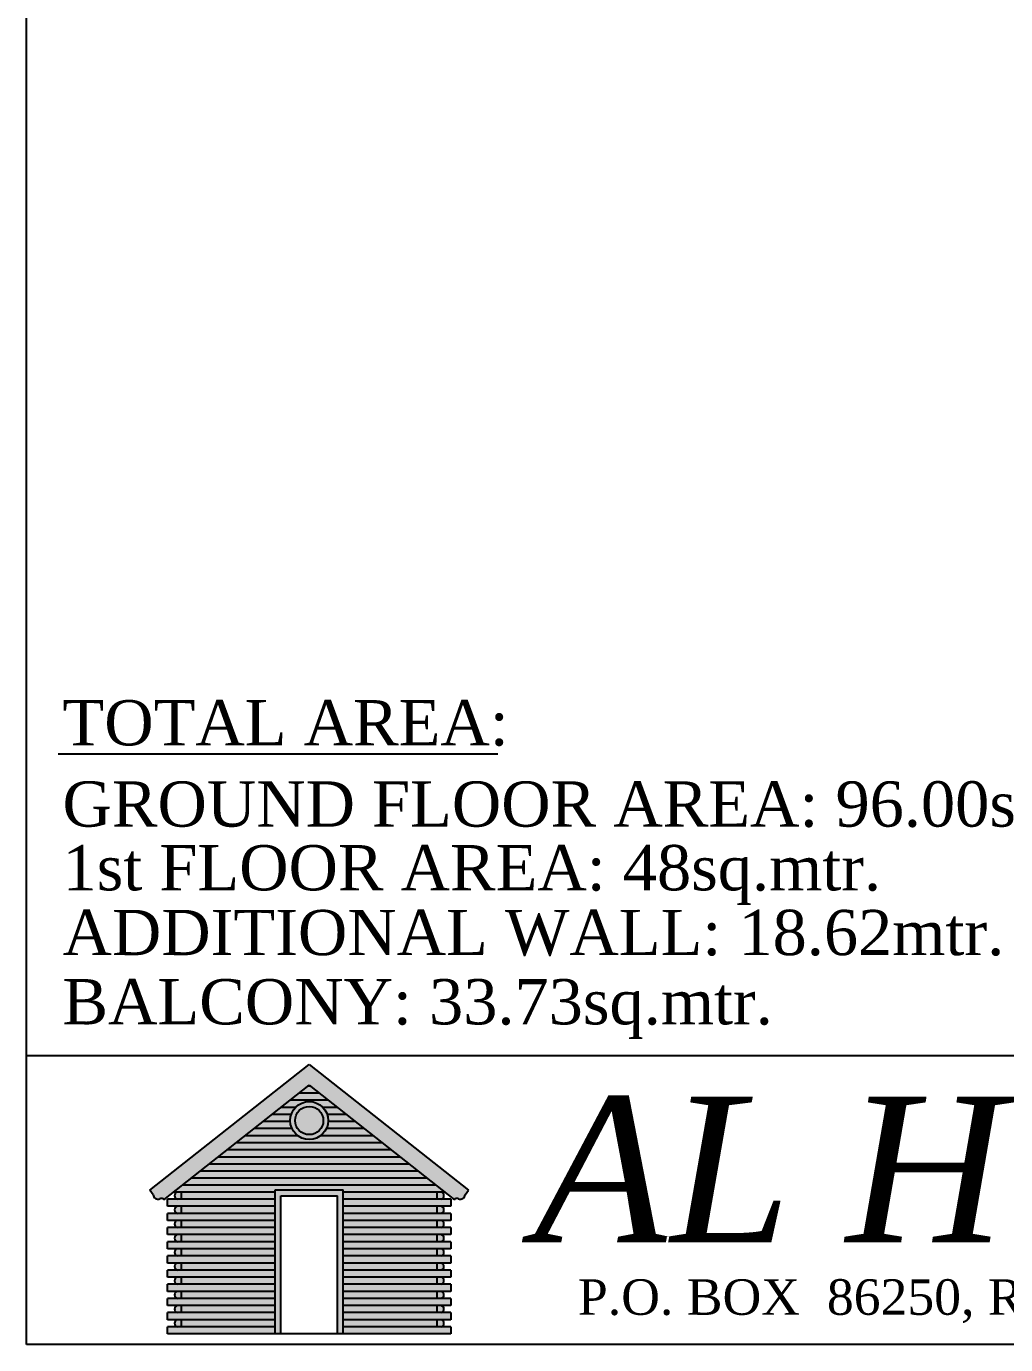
# Model space of a CAD drawing. Header units: inches. Extents: x 86794 to 87086, y 41803 to 41823.
# Drawn here: x 86822.99 to 86829.69, y 41803.46 to 41812.48 of the extents above; entities that cross this region are included whole.
import ezdxf

# ---------------------------------------------------------------- set-up
doc = ezdxf.new("R2010")
doc.units = ezdxf.units.IN
doc.header["$MEASUREMENT"] = 0
doc.styles.get("Standard").update_dxf_attribs({"font": 'times.ttf'})

msp = doc.modelspace()

# ---------------------------------------------------------------- hatches: boundary and pattern name
h = msp.add_hatch(color=29)
h.paths.add_polyline_path([(86824.0526, 41803.6302), (86824.0235, 41803.6302, 0.8), (86824.0235, 41803.5817), (86824.0526, 41803.5817)])
h.paths.add_polyline_path([(86824.0526, 41803.7272), (86824.0235, 41803.7272, 0.8), (86824.0235, 41803.6787), (86824.0526, 41803.6787)])
h.paths.add_polyline_path([(86824.0526, 41803.8241), (86824.0235, 41803.8241, 0.8), (86824.0235, 41803.7756), (86824.0526, 41803.7756)])
h.paths.add_polyline_path([(86824.0526, 41803.9211), (86824.0235, 41803.9211, 0.8), (86824.0235, 41803.8726), (86824.0526, 41803.8726)])
h.paths.add_polyline_path([(86824.0526, 41804.0181), (86824.0235, 41804.0181, 0.8), (86824.0235, 41803.9696), (86824.0526, 41803.9696)])
h.paths.add_polyline_path([(86824.0526, 41804.1151), (86824.0235, 41804.1151, 0.8), (86824.0235, 41804.0666), (86824.0526, 41804.0666)])
h.paths.add_polyline_path([(86824.0526, 41804.212), (86824.0235, 41804.212, 0.8), (86824.0235, 41804.1636), (86824.0526, 41804.1636)])
h.paths.add_polyline_path([(86824.0526, 41804.309), (86824.0235, 41804.309, 0.8), (86824.0235, 41804.2605), (86824.0526, 41804.2605)])
h.paths.add_polyline_path([(86824.0526, 41804.406), (86824.0235, 41804.406, 0.8), (86824.0235, 41804.3575), (86824.0526, 41804.3575)])
h.paths.add_polyline_path([(86824.0526, 41804.503), (86824.0235, 41804.503, 0.8), (86824.0235, 41804.4545), (86824.0526, 41804.4545)], flags=17)
h.paths.add_polyline_path([(86825.8273, 41803.6302), (86825.7982, 41803.6302), (86825.7982, 41803.5817), (86825.8273, 41803.5817, 0.8)])
h.paths.add_polyline_path([(86825.8273, 41803.7272), (86825.7982, 41803.7272), (86825.7982, 41803.6787), (86825.8273, 41803.6787, 0.8)])
h.paths.add_polyline_path([(86825.8273, 41803.8241), (86825.7982, 41803.8241), (86825.7982, 41803.7756), (86825.8273, 41803.7756, 0.8)])
h.paths.add_polyline_path([(86825.8273, 41803.9211), (86825.7982, 41803.9211), (86825.7982, 41803.8726), (86825.8273, 41803.8726, 0.8)])
h.paths.add_polyline_path([(86825.8273, 41804.0181), (86825.7982, 41804.0181), (86825.7982, 41803.9696), (86825.8273, 41803.9696, 0.8)])
h.paths.add_polyline_path([(86825.8273, 41804.1151), (86825.7982, 41804.1151), (86825.7982, 41804.0666), (86825.8273, 41804.0666, 0.8)])
h.paths.add_polyline_path([(86825.8273, 41804.212), (86825.7982, 41804.212), (86825.7982, 41804.1636), (86825.8273, 41804.1636, 0.8)])
h.paths.add_polyline_path([(86825.8273, 41804.309), (86825.7982, 41804.309), (86825.7982, 41804.2605), (86825.8273, 41804.2605, 0.8)])
h.paths.add_polyline_path([(86825.8273, 41804.406), (86825.7982, 41804.406), (86825.7982, 41804.3575), (86825.8273, 41804.3575, 0.8)])
h.paths.add_polyline_path([(86825.8273, 41804.503), (86825.7982, 41804.503), (86825.7982, 41804.4545), (86825.8273, 41804.4545, 0.8)], flags=17)
h.paths.add_polyline_path([(86825.1582, 41804.5175), (86824.6927, 41804.5175), (86824.6927, 41803.5332), (86824.7315, 41803.5332), (86824.7315, 41804.4787), (86825.1194, 41804.4787), (86825.1194, 41803.5332), (86825.1582, 41803.5332)])
h.paths.add_polyline_path([(86825.0556, 41804.9925, 1), (86824.7953, 41804.9925, 1)], flags=17)
h.paths.add_polyline_path([(86824.8289, 41804.9925, -1), (86825.022, 41804.9925, -1)], flags=16)
h.paths.add_polyline_path([(86824.9254, 41805.3767), (86823.8346, 41804.5156), (86823.8587, 41804.4851, 0.515525), (86823.9036, 41804.4577, -0.382112), (86823.9319, 41804.4502), (86824.9254, 41805.2346), (86825.919, 41804.4502, -0.382112), (86825.9472, 41804.4577, 0.515525), (86825.9922, 41804.4851), (86826.0162, 41804.5156)])
for color, points in [(39, [(86824.9309, 41805.2303), (86824.92, 41805.2303), (86824.8585, 41805.1818), (86824.9923, 41805.1818)]), (31, [(86824.9923, 41805.1818), (86824.8585, 41805.1818), (86824.7971, 41805.1333), (86825.0537, 41805.1333)]), (39, [(86825.0171, 41805.0848), (86825.1151, 41805.0848), (86825.0537, 41805.1333), (86824.7971, 41805.1333), (86824.7357, 41805.0848), (86824.8338, 41805.0848, -0.411961)]), (31, [(86824.8441, 41804.8909), (86824.49, 41804.8909), (86824.4286, 41804.8424), (86825.4222, 41804.8424), (86825.3608, 41804.8909), (86825.0068, 41804.8909, -0.35103)]), (31, [(86825.4837, 41804.7939), (86824.3672, 41804.7939), (86824.3058, 41804.7454), (86825.5451, 41804.7454)]), (39, [(86825.4222, 41804.8424), (86824.4286, 41804.8424), (86824.3672, 41804.7939), (86825.4837, 41804.7939)]), (31, [(86825.6065, 41804.6969), (86824.2444, 41804.6969), (86824.1829, 41804.6484), (86825.6679, 41804.6484)]), (39, [(86825.5451, 41804.7454), (86824.3058, 41804.7454), (86824.2444, 41804.6969), (86825.6065, 41804.6969)]), (31, [(86825.7293, 41804.6), (86824.1215, 41804.6), (86824.0601, 41804.5515), (86825.7908, 41804.5515)]), (39, [(86825.6679, 41804.6484), (86824.1829, 41804.6484), (86824.1215, 41804.6), (86825.7293, 41804.6)]), (39, [(86825.7908, 41804.5515), (86824.0601, 41804.5515), (86823.9987, 41804.503), (86824.6927, 41804.503), (86824.6927, 41804.5175), (86825.1582, 41804.5175), (86825.1582, 41804.503), (86825.8522, 41804.503)])]:
    msp.add_hatch(color=color).paths.add_polyline_path(points)
h = msp.add_hatch(color=31)
h.paths.add_polyline_path([(86824.8029, 41805.0364, -0.111783), (86824.8338, 41805.0848), (86824.7357, 41805.0848), (86824.6743, 41805.0364)])
h.paths.add_polyline_path([(86825.0171, 41805.0848, -0.111783), (86825.0479, 41805.0364), (86825.1766, 41805.0364), (86825.1151, 41805.0848)])
h = msp.add_hatch(color=256)
h.set_gradient(color1=(127, 255, 255), one_color=1, tint=1, name='SPHERICAL')
h.paths.add_polyline_path([(86825.022, 41804.9925, 1), (86824.8289, 41804.9925, 1)])
h = msp.add_hatch(color=31)
h.paths.add_polyline_path([(86824.8066, 41804.9394, -0.096512), (86824.7954, 41804.9879), (86824.6129, 41804.9879), (86824.5515, 41804.9394)])
h.paths.add_polyline_path([(86825.0555, 41804.9879, -0.096512), (86825.0442, 41804.9394), (86825.2994, 41804.9394), (86825.238, 41804.9879)])
h = msp.add_hatch(color=39)
h.paths.add_polyline_path([(86824.8029, 41805.0364), (86824.6743, 41805.0364), (86824.6129, 41804.9879), (86824.7954, 41804.9879, -0.008848), (86824.7953, 41804.9925, -0.086203)])
h.paths.add_polyline_path([(86825.1766, 41805.0364), (86825.0479, 41805.0364, -0.086203), (86825.0556, 41804.9925, -0.008848), (86825.0555, 41804.9879), (86825.238, 41804.9879)])
h = msp.add_hatch(color=39)
h.paths.add_polyline_path([(86824.8066, 41804.9394), (86824.5515, 41804.9394), (86824.49, 41804.8909), (86824.8441, 41804.8909, -0.119403)])
h.paths.add_polyline_path([(86825.2994, 41804.9394), (86825.0442, 41804.9394, -0.119403), (86825.0068, 41804.8909), (86825.3608, 41804.8909)])
h = msp.add_hatch(color=39)
h.paths.add_polyline_path([(86824.6927, 41804.4545), (86823.9557, 41804.4545), (86823.9557, 41804.406), (86824.6927, 41804.406)])
h.paths.add_polyline_path([(86825.8952, 41804.4545), (86825.1582, 41804.4545), (86825.1582, 41804.406), (86825.8952, 41804.406)])
h = msp.add_hatch(color=31)
h.paths.add_polyline_path([(86824.6927, 41804.503), (86824.0526, 41804.503), (86824.0526, 41804.4545), (86824.6927, 41804.4545)])
h.paths.add_polyline_path([(86825.7982, 41804.503), (86825.1582, 41804.503), (86825.1582, 41804.4545), (86825.7982, 41804.4545)])
h = msp.add_hatch(color=39)
h.paths.add_polyline_path([(86824.6927, 41804.309), (86824.6927, 41804.3575), (86823.9557, 41804.3575), (86823.9557, 41804.309)])
h.paths.add_polyline_path([(86825.8952, 41804.309), (86825.8952, 41804.3575), (86825.1582, 41804.3575), (86825.1582, 41804.309)])
h = msp.add_hatch(color=31)
h.paths.add_polyline_path([(86824.6927, 41804.406), (86824.0526, 41804.406), (86824.0526, 41804.3575), (86824.6927, 41804.3575)])
h.paths.add_polyline_path([(86825.7982, 41804.406), (86825.1582, 41804.406), (86825.1582, 41804.3575), (86825.7982, 41804.3575)])
h = msp.add_hatch(color=39)
h.paths.add_polyline_path([(86823.9557, 41804.2605), (86823.9557, 41804.212), (86824.6927, 41804.212), (86824.6927, 41804.2605)])
h.paths.add_polyline_path([(86825.8952, 41804.212), (86825.8952, 41804.2605), (86825.1582, 41804.2605), (86825.1582, 41804.212)])
h = msp.add_hatch(color=31)
h.paths.add_polyline_path([(86824.6927, 41804.309), (86824.0526, 41804.309), (86824.0526, 41804.2605), (86824.6927, 41804.2605)])
h.paths.add_polyline_path([(86825.7982, 41804.309), (86825.1582, 41804.309), (86825.1582, 41804.2605), (86825.7982, 41804.2605)])
h = msp.add_hatch(color=39)
h.paths.add_polyline_path([(86824.6927, 41804.1636), (86823.9557, 41804.1636), (86823.9557, 41804.1151), (86824.6927, 41804.1151)])
h.paths.add_polyline_path([(86825.8952, 41804.1636), (86825.1582, 41804.1636), (86825.1582, 41804.1151), (86825.8952, 41804.1151)])
h = msp.add_hatch(color=31)
h.paths.add_polyline_path([(86824.6927, 41804.212), (86824.0526, 41804.212), (86824.0526, 41804.1636), (86824.6927, 41804.1636)])
h.paths.add_polyline_path([(86825.7982, 41804.212), (86825.1582, 41804.212), (86825.1582, 41804.1636), (86825.7982, 41804.1636)])
h = msp.add_hatch(color=39)
h.paths.add_polyline_path([(86824.6927, 41804.0181), (86824.6927, 41804.0666), (86823.9557, 41804.0666), (86823.9557, 41804.0181)])
h.paths.add_polyline_path([(86825.8952, 41804.0181), (86825.8952, 41804.0666), (86825.1582, 41804.0666), (86825.1582, 41804.0181)])
h = msp.add_hatch(color=31)
h.paths.add_polyline_path([(86824.6927, 41804.1151), (86824.0526, 41804.1151), (86824.0526, 41804.0666), (86824.6927, 41804.0666)])
h.paths.add_polyline_path([(86825.7982, 41804.1151), (86825.1582, 41804.1151), (86825.1582, 41804.0666), (86825.7982, 41804.0666)])
h = msp.add_hatch(color=39)
h.paths.add_polyline_path([(86824.6927, 41803.9696), (86823.9557, 41803.9696), (86823.9557, 41803.9211), (86824.6927, 41803.9211)])
h.paths.add_polyline_path([(86825.8952, 41803.9696), (86825.1582, 41803.9696), (86825.1582, 41803.9211), (86825.8952, 41803.9211)])
h = msp.add_hatch(color=31)
h.paths.add_polyline_path([(86824.6927, 41804.0181), (86824.0526, 41804.0181), (86824.0526, 41803.9696), (86824.6927, 41803.9696)])
h.paths.add_polyline_path([(86825.7982, 41804.0181), (86825.1582, 41804.0181), (86825.1582, 41803.9696), (86825.7982, 41803.9696)])
h = msp.add_hatch(color=31)
h.paths.add_polyline_path([(86824.6927, 41803.9211), (86824.0526, 41803.9211), (86824.0526, 41803.8726), (86824.6927, 41803.8726)])
h.paths.add_polyline_path([(86825.7982, 41803.9211), (86825.1582, 41803.9211), (86825.1582, 41803.8726), (86825.7982, 41803.8726)])
h = msp.add_hatch(color=39)
h.paths.add_polyline_path([(86824.6927, 41803.8241), (86824.6927, 41803.8726), (86823.9557, 41803.8726), (86823.9557, 41803.8241)])
h.paths.add_polyline_path([(86825.8952, 41803.8241), (86825.8952, 41803.8726), (86825.1582, 41803.8726), (86825.1582, 41803.8241)])
h = msp.add_hatch(color=31)
h.paths.add_polyline_path([(86824.6927, 41803.8241), (86824.0526, 41803.8241), (86824.0526, 41803.7756), (86824.6927, 41803.7756)])
h.paths.add_polyline_path([(86825.7982, 41803.8241), (86825.1582, 41803.8241), (86825.1582, 41803.7756), (86825.7982, 41803.7756)])
h = msp.add_hatch(color=39)
h.paths.add_polyline_path([(86824.6927, 41803.7756), (86823.9557, 41803.7756), (86823.9557, 41803.7272), (86824.6927, 41803.7272)])
h.paths.add_polyline_path([(86825.8952, 41803.7756), (86825.1582, 41803.7756), (86825.1582, 41803.7272), (86825.8952, 41803.7272)])
h = msp.add_hatch(color=31)
h.paths.add_polyline_path([(86824.0526, 41803.7272), (86824.0526, 41803.6787), (86824.6927, 41803.6787), (86824.6927, 41803.7272)])
h.paths.add_polyline_path([(86825.7982, 41803.6787), (86825.7982, 41803.7272), (86825.1582, 41803.7272), (86825.1582, 41803.6787)])
h = msp.add_hatch(color=39)
h.paths.add_polyline_path([(86823.9557, 41803.6787), (86823.9557, 41803.6302), (86824.6927, 41803.6302), (86824.6927, 41803.6787)])
h.paths.add_polyline_path([(86825.8952, 41803.6302), (86825.8952, 41803.6787), (86825.1582, 41803.6787), (86825.1582, 41803.6302)])
h = msp.add_hatch(color=31)
h.paths.add_polyline_path([(86824.6927, 41803.5817), (86824.6927, 41803.6302), (86824.0526, 41803.6302), (86824.0526, 41803.5817)])
h.paths.add_polyline_path([(86825.1582, 41803.6302), (86825.1582, 41803.5817), (86825.7982, 41803.5817), (86825.7982, 41803.6302)])
h = msp.add_hatch(color=39)
h.paths.add_polyline_path([(86824.6927, 41803.5817), (86823.9557, 41803.5817), (86823.9557, 41803.5332), (86824.6927, 41803.5332)])
h.paths.add_polyline_path([(86825.8952, 41803.5817), (86825.1582, 41803.5817), (86825.1582, 41803.5332), (86825.8952, 41803.5332)])

# ---------------------------------------------------------------- linework, layer by layer
for p, q in [((86822.9907, 41803.4599), (86822.9907, 41822.1404)), ((86850.328, 41805.4342), (86822.9907, 41805.4342)), ((86850.328, 41803.4599), (86822.9907, 41803.4599))]:
    msp.add_line(p, q)
at = {"color": 1}
msp.add_line((86823.2081, 41807.5013), (86826.2155, 41807.5013), dxfattribs=at)
at = {"color": 39}
for p, q in [((86823.8346, 41804.5156), (86824.9254, 41805.3767)), ((86824.9254, 41805.3767), (86826.0162, 41804.5156)), ((86823.9319, 41804.4502), (86824.9254, 41805.2346)), ((86824.92, 41805.2303), (86824.9309, 41805.2303)), ((86824.9254, 41805.2346), (86825.919, 41804.4502)), ((86824.8585, 41805.1818), (86824.9923, 41805.1818)), ((86824.7357, 41805.0848), (86824.8338, 41805.0848)), ((86824.7971, 41805.1333), (86825.0537, 41805.1333)), ((86825.0171, 41805.0848), (86825.1151, 41805.0848)), ((86824.6129, 41804.9879), (86824.7954, 41804.9879)), ((86824.6743, 41805.0364), (86824.8029, 41805.0364)), ((86825.0479, 41805.0364), (86825.1766, 41805.0364)), ((86825.0555, 41804.9879), (86825.238, 41804.9879)), ((86824.49, 41804.8909), (86824.8441, 41804.8909)), ((86824.5515, 41804.9394), (86824.8066, 41804.9394)), ((86825.0068, 41804.8909), (86825.3608, 41804.8909)), ((86825.0442, 41804.9394), (86825.2994, 41804.9394)), ((86824.3672, 41804.7939), (86825.4837, 41804.7939)), ((86824.4286, 41804.8424), (86825.4222, 41804.8424)), ((86824.2444, 41804.6969), (86825.6065, 41804.6969)), ((86824.3058, 41804.7454), (86825.5451, 41804.7454)), ((86824.1215, 41804.6), (86825.7293, 41804.6)), ((86824.1829, 41804.6484), (86825.6679, 41804.6484)), ((86823.8587, 41804.4851), (86823.8346, 41804.5156)), ((86825.7908, 41804.5515), (86824.0601, 41804.5515)), ((86824.6927, 41803.5332), (86824.6927, 41804.5175)), ((86824.6927, 41804.5175), (86825.1582, 41804.5175)), ((86825.1582, 41803.5332), (86825.1582, 41804.5175)), ((86825.9922, 41804.4851), (86826.0162, 41804.5156)), ((86824.6927, 41804.4545), (86823.9557, 41804.4545)), ((86823.9557, 41804.406), (86823.9557, 41804.4545)), ((86824.6927, 41804.503), (86823.9987, 41804.503)), ((86824.0526, 41804.4545), (86824.0526, 41804.503)), ((86824.7315, 41803.5332), (86824.7315, 41804.4787)), ((86824.7315, 41804.4787), (86825.1194, 41804.4787)), ((86825.1194, 41803.5332), (86825.1194, 41804.4787)), ((86825.8522, 41804.503), (86825.1582, 41804.503)), ((86825.8952, 41804.4545), (86825.1582, 41804.4545)), ((86825.7982, 41804.503), (86825.7982, 41804.4545)), ((86825.8952, 41804.4545), (86825.8952, 41804.406)), ((86824.6927, 41804.406), (86823.9557, 41804.406)), ((86824.6927, 41804.3575), (86823.9557, 41804.3575)), ((86823.9557, 41804.309), (86823.9557, 41804.3575)), ((86824.0526, 41804.3575), (86824.0526, 41804.406)), ((86825.8952, 41804.406), (86825.1582, 41804.406)), ((86825.8952, 41804.3575), (86825.1582, 41804.3575)), ((86825.7982, 41804.406), (86825.7982, 41804.3575)), ((86825.8952, 41804.3575), (86825.8952, 41804.309)), ((86824.6927, 41804.309), (86823.9557, 41804.309)), ((86824.6927, 41804.2605), (86823.9557, 41804.2605)), ((86823.9557, 41804.212), (86823.9557, 41804.2605)), ((86824.0526, 41804.2605), (86824.0526, 41804.309)), ((86825.8952, 41804.309), (86825.1582, 41804.309)), ((86825.8952, 41804.2605), (86825.1582, 41804.2605)), ((86825.7982, 41804.309), (86825.7982, 41804.2605)), ((86825.8952, 41804.2605), (86825.8952, 41804.212)), ((86824.6927, 41804.212), (86823.9557, 41804.212)), ((86824.6927, 41804.1636), (86823.9557, 41804.1636)), ((86823.9557, 41804.1151), (86823.9557, 41804.1636)), ((86824.0526, 41804.1636), (86824.0526, 41804.212)), ((86825.8952, 41804.212), (86825.1582, 41804.212)), ((86825.8952, 41804.1636), (86825.1582, 41804.1636)), ((86825.7982, 41804.212), (86825.7982, 41804.1636)), ((86825.8952, 41804.1636), (86825.8952, 41804.1151)), ((86824.6927, 41804.1151), (86823.9557, 41804.1151)), ((86824.6927, 41804.0666), (86823.9557, 41804.0666)), ((86823.9557, 41804.0181), (86823.9557, 41804.0666)), ((86824.0526, 41804.0666), (86824.0526, 41804.1151)), ((86825.8952, 41804.1151), (86825.1582, 41804.1151)), ((86825.8952, 41804.0666), (86825.1582, 41804.0666)), ((86825.7982, 41804.1151), (86825.7982, 41804.0666)), ((86825.8952, 41804.0666), (86825.8952, 41804.0181)), ((86824.6927, 41804.0181), (86823.9557, 41804.0181)), ((86824.6927, 41803.9696), (86823.9557, 41803.9696)), ((86823.9557, 41803.9211), (86823.9557, 41803.9696)), ((86824.0526, 41803.9696), (86824.0526, 41804.0181)), ((86825.8952, 41804.0181), (86825.1582, 41804.0181)), ((86825.8952, 41803.9696), (86825.1582, 41803.9696)), ((86825.7982, 41804.0181), (86825.7982, 41803.9696)), ((86825.8952, 41803.9696), (86825.8952, 41803.9211)), ((86824.6927, 41803.9211), (86823.9557, 41803.9211)), ((86824.0526, 41803.8726), (86824.0526, 41803.9211)), ((86825.8952, 41803.9211), (86825.1582, 41803.9211)), ((86825.7982, 41803.9211), (86825.7982, 41803.8726)), ((86824.6927, 41803.8726), (86823.9557, 41803.8726)), ((86823.9557, 41803.8241), (86823.9557, 41803.8726)), ((86824.6927, 41803.8241), (86823.9557, 41803.8241)), ((86824.0526, 41803.7756), (86824.0526, 41803.8241)), ((86825.8952, 41803.8726), (86825.1582, 41803.8726)), ((86825.8952, 41803.8241), (86825.1582, 41803.8241)), ((86825.7982, 41803.8241), (86825.7982, 41803.7756)), ((86825.8952, 41803.8726), (86825.8952, 41803.8241)), ((86824.6927, 41803.7756), (86823.9557, 41803.7756)), ((86823.9557, 41803.7272), (86823.9557, 41803.7756)), ((86824.6927, 41803.7272), (86823.9557, 41803.7272)), ((86824.0526, 41803.6787), (86824.0526, 41803.7272)), ((86825.8952, 41803.7756), (86825.1582, 41803.7756)), ((86825.8952, 41803.7272), (86825.1582, 41803.7272)), ((86825.7982, 41803.7272), (86825.7982, 41803.6787)), ((86825.8952, 41803.7756), (86825.8952, 41803.7272)), ((86824.6927, 41803.6787), (86823.9557, 41803.6787)), ((86823.9557, 41803.6302), (86823.9557, 41803.6787)), ((86824.6927, 41803.6302), (86823.9557, 41803.6302)), ((86824.0526, 41803.5817), (86824.0526, 41803.6302)), ((86825.8952, 41803.6787), (86825.1582, 41803.6787)), ((86825.8952, 41803.6302), (86825.1582, 41803.6302)), ((86825.7982, 41803.6302), (86825.7982, 41803.5817)), ((86825.8952, 41803.6787), (86825.8952, 41803.6302)), ((86824.6927, 41803.5817), (86823.9557, 41803.5817)), ((86823.9557, 41803.5332), (86823.9557, 41803.5817)), ((86825.8952, 41803.5332), (86823.9557, 41803.5332)), ((86825.8952, 41803.5817), (86825.1582, 41803.5817)), ((86825.8952, 41803.5817), (86825.8952, 41803.5332))]:
    msp.add_line(p, q, dxfattribs=at)
for radius in [0.1301, 0.0966]:
    msp.add_circle((86824.9254, 41804.9925), radius, dxfattribs=at)
for centre, radius, start, end in [((86823.8909, 41804.4874), 0.0323, 184.12879, 293.21772), ((86823.9136, 41804.4382), 0.0219, 33.30961, 116.95942), ((86824.029, 41804.4787), 0.0249, 102.68038, 257.31962), ((86825.8219, 41804.4787), 0.0249, 282.68038, 77.31962), ((86825.9373, 41804.4382), 0.0219, 63.04058, 146.69039), ((86825.96, 41804.4874), 0.0323, 246.78228, 355.87121), ((86824.029, 41804.3818), 0.0249, 102.68038, 257.31962), ((86825.8219, 41804.3818), 0.0249, 282.68038, 77.31962), ((86824.029, 41804.2848), 0.0249, 102.68038, 257.31962), ((86825.8219, 41804.2848), 0.0249, 282.68038, 77.31962), ((86824.029, 41804.1878), 0.0249, 102.68038, 257.31962), ((86825.8219, 41804.1878), 0.0249, 282.68038, 77.31962), ((86824.029, 41804.0908), 0.0249, 102.68038, 257.31962), ((86825.8219, 41804.0908), 0.0249, 282.68038, 77.31962), ((86824.029, 41803.9938), 0.0249, 102.68038, 257.31962), ((86825.8219, 41803.9938), 0.0249, 282.68038, 77.31962), ((86824.029, 41803.8969), 0.0249, 102.68038, 257.31962), ((86825.8219, 41803.8969), 0.0249, 282.68038, 77.31962), ((86824.029, 41803.7999), 0.0249, 102.68038, 257.31962), ((86825.8219, 41803.7999), 0.0249, 282.68038, 77.31962), ((86824.029, 41803.7029), 0.0249, 102.68038, 257.31962), ((86825.8219, 41803.7029), 0.0249, 282.68038, 77.31962), ((86824.029, 41803.6059), 0.0249, 102.68038, 257.31962), ((86825.8219, 41803.6059), 0.0249, 282.68038, 77.31962)]:
    msp.add_arc(centre, radius, start, end, dxfattribs=at)

# ---------------------------------------------------------------- texts
at = {"attachment_point": 1}
for s, insert, char_height, width in [('TOTAL AREA:', (86823.2379, 41807.8681), 0.309643, 22.803232), ('GROUND FLOOR AREA: 96.00sq.mtr.', (86823.2379, 41807.3124), 0.309643, 22.803232), ('1st FLOOR AREA: 48sq.mtr.', (86823.2379, 41806.8766), 0.309643, 22.803232), ('ADDITIONAL WALL: 18.62mtr.', (86823.2379, 41806.4335), 0.309643, 22.803232), ('BALCONY: 33.73sq.mtr.', (86823.2379, 41805.9601), 0.309643, 22.803232), ('{\\fTimes New Roman|b0|i1|c0|p18;AL HUSSAIN FOR WOODEN HOUSE}', (86826.4625, 41805.1561), 0.997687, 31.007946), ('{\\fTimes New Roman|b0|i0|c0|p18;P.O. BOX  86250, RIYADH 11622, K.S.A.}', (86826.7638, 41803.9069), 0.242999, 18.203555)]:
    msp.add_mtext(s, dxfattribs=dict(at, insert=insert, char_height=char_height, width=width))

doc.saveas('drawing.dxf')
